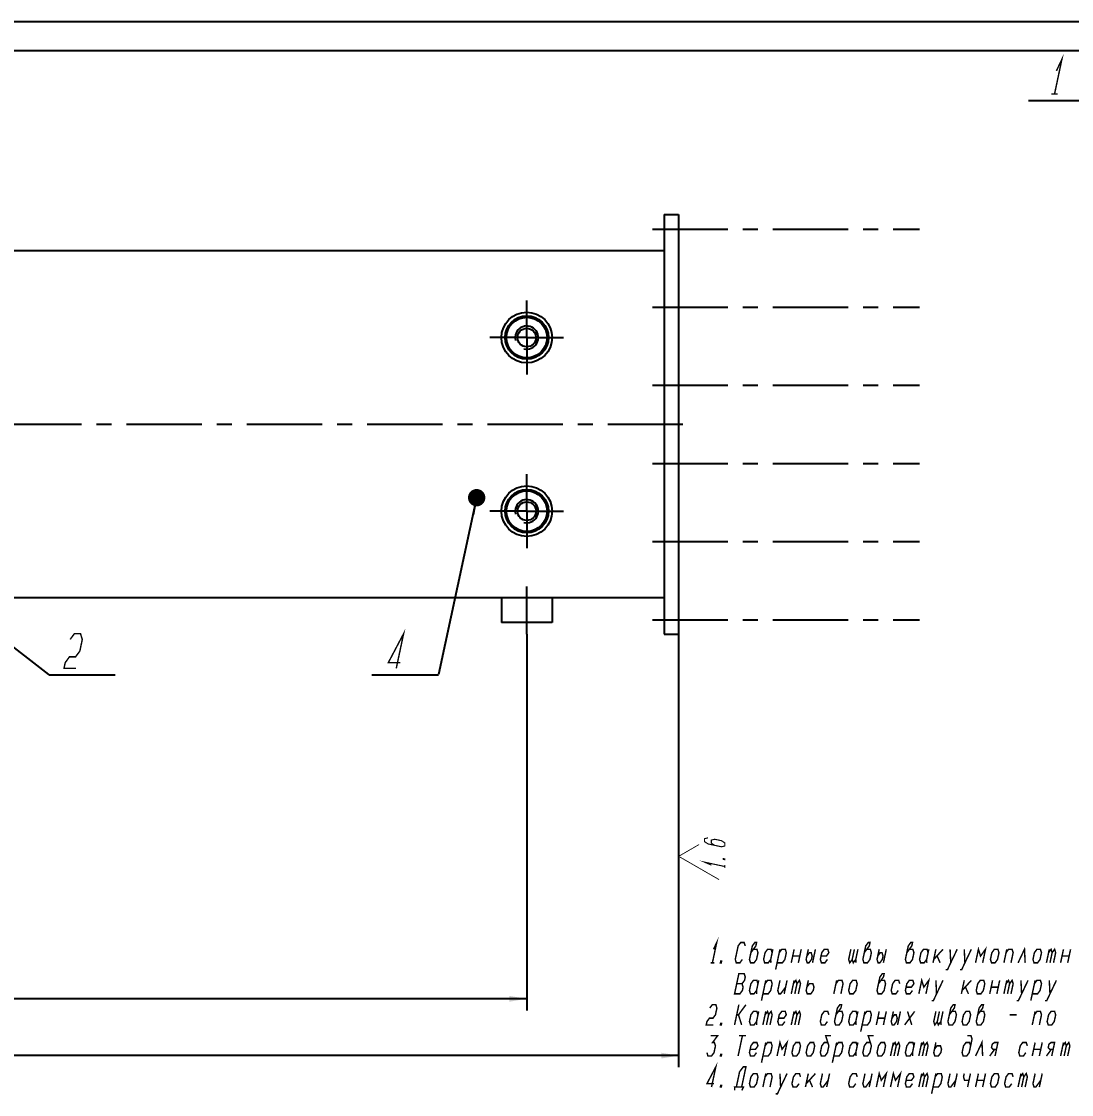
# Model space of a CAD drawing. Header units: millimetres. Extents: x 0 to 630, y 0 to 297.
# Drawn here: x 323.8 to 505.3, y 111.6 to 297 of the extents above; entities that cross this region are included whole.
import ezdxf

# ---------------------------------------------------------------- set-up
doc = ezdxf.new("R2010")
doc.units = ezdxf.units.MM
doc.header["$LTSCALE"] = 34.65
doc.linetypes.add('CENTER', pattern=[0.6, 0.375, -0.075, 0.075, -0.075])
doc.layers.get('0').update_dxf_attribs({"linetype": 'CONTINUOUS'})
for name, color, linetype in [('ALL_AXIS', 7, 'CONTINUOUS'), ('ALL_DIMENSIONS', 7, 'CONTINUOUS'), ('ALL_SURF_FIN', 7, 'CONTINUOUS')]:
    doc.layers.add(name, color=color, linetype=linetype)
doc.styles.get("Standard").update_dxf_attribs({"font": 'txt', "width": 0.7})
doc.dimstyles.new('DIMSTYLE_5', dxfattribs={"dimtxt": 3.5, "dimasz": 3, "dimexe": 0.18, "dimexo": 0.0625, "dimgap": 0.09, "dimtad": 1, "dimdec": 5, "dimlfac": 4, "dimdsep": 46, "dimtxsty": 'STANDARD', "dimblk": '_FILLED', "dimblk1": '_FILLED', "dimblk2": '_FILLED', "dimcen": 0.09, "dimadec": 0, "dimazin": 0, "dimtp": 1.2, "dimtm": 1.2, "dimtfac": 1, "dimtdec": 5, "dimtofl": 0, "dimtmove": 0, "dimatfit": 3, "dimldrblk": '_FILLED', "dimfxl": 1, "dimtolj": 1, "dimarcsym": 0})
doc.dimstyles.get("Standard").update_dxf_attribs({"dimtxt": 3.5, "dimasz": 3, "dimexe": 0.18, "dimexo": 0.0625, "dimgap": 0.09, "dimtad": 1, "dimdec": 5, "dimdsep": 46, "dimtxsty": 'STANDARD', "dimblk": '_FILLED', "dimblk1": '_FILLED', "dimblk2": '_FILLED', "dimcen": 0.09, "dimadec": 0, "dimazin": 0, "dimtol": 1, "dimtp": 1e-05, "dimtm": 1e-05, "dimtfac": 1, "dimtdec": 5, "dimtofl": 0, "dimtmove": 0, "dimatfit": 3, "dimldrblk": '_FILLED', "dimfxl": 1, "dimtolj": 1, "dimarcsym": 0})

# ---------------------------------------------------------------- blocks, each defined once
blk = doc.blocks.new('_FILLED')
at = {"color": 0, "linetype": 'BYBLOCK'}
blk.add_solid([(0, 0), (-1, 0.167), (-1, -0.167)], dxfattribs=at)
blk = doc.blocks.new('*D5')
at = {"layer": 'ALL_DIMENSIONS', "color": 2, "linetype": 'CONTINUOUS'}
for p, q in [((47.36, 191.13), (47.36, 116.31)), ((437.36, 191.13), (437.36, 116.31)), ((47.36, 118.31), (242.36, 118.31)), ((437.36, 118.31), (242.36, 118.31))]:
    blk.add_line(p, q, dxfattribs=at)
at = {"layer": 'ALL_DIMENSIONS', "color": 2, "linetype": 'CONTINUOUS', "xscale": 3, "yscale": 3, "zscale": 3, "rotation": 180}
blk.add_blockref('_FILLED', (47.36, 118.31), dxfattribs=at)
at = {"layer": 'ALL_DIMENSIONS', "color": 2, "linetype": 'CONTINUOUS', "xscale": 3, "yscale": 3, "zscale": 3}
blk.add_blockref('_FILLED', (437.36, 118.31), dxfattribs=at)
blk = doc.blocks.new('SF1_BL5', base_point=(441.35, 152.33))
at = {"layer": 'ALL_SURF_FIN', "color": 2, "linetype": 'CONTINUOUS'}
for points, const_width in [([(442.43, 155.94), (441.84, 155.8), (441.84, 155.28), (442.43, 154.89), (444.76, 154.4), (445.34, 154.54), (445.34, 155.06), (444.76, 155.45), (443.59, 155.7), (443.01, 155.56), (443.01, 155.03), (443.59, 154.65)], 0.194), ([(437.36, 152.75), (440.89, 154.79)], 0.146), ([(437.36, 152.75), (444.37, 148.71)], 0.146), ([(445.34, 152.3), (445.34, 152.17), (445.05, 152.24), (445.05, 152.37), (445.34, 152.3)], 0.194), ([(443.01, 151.23), (441.84, 151.74), (445.34, 150.99)], 0.194), ([(445.34, 150.73), (445.34, 151.25)], 0.194)]:
    blk.add_lwpolyline(points, dxfattribs=dict(at, const_width=const_width))
blk = doc.blocks.new('*D23')
at = {"layer": 'ALL_DIMENSIONS', "color": 2, "linetype": 'CONTINUOUS'}
for p, q in [((47.36, 191.13), (47.36, 126.13)), ((411.11, 191.13), (411.11, 126.13)), ((47.36, 128.13), (229.23, 128.13)), ((411.11, 128.13), (229.23, 128.13))]:
    blk.add_line(p, q, dxfattribs=at)
at = {"layer": 'ALL_DIMENSIONS', "color": 2, "linetype": 'CONTINUOUS', "xscale": 3, "yscale": 3, "zscale": 3, "rotation": 180}
blk.add_blockref('_FILLED', (47.36, 128.13), dxfattribs=at)
at = {"layer": 'ALL_DIMENSIONS', "color": 2, "linetype": 'CONTINUOUS', "xscale": 3, "yscale": 3, "zscale": 3}
blk.add_blockref('_FILLED', (411.11, 128.13), dxfattribs=at)
blk = doc.blocks.new('BALLOON2001_BL11', base_point=(334.24, 187.68))
at = {"color": 2, "linetype": 'CONTINUOUS'}
blk.add_line((328.48, 184.13), (340, 184.13), dxfattribs=at)
at = {"color": 2, "linetype": 'CONTINUOUS', "const_width": 0.25}
blk.add_lwpolyline([(332.19, 190.22), (332.93, 191.22), (333.98, 191.22), (334.29, 190.22), (333.87, 188.22), (333.13, 187.22), (332.08, 187.22), (331.34, 186.22), (331.13, 185.22), (333.23, 185.22)], dxfattribs=at)
blk = doc.blocks.new('BALLOON2001_BL13', base_point=(390.1, 187.68))
at = {"color": 2, "linetype": 'CONTINUOUS'}
blk.add_line((384.33, 184.13), (395.86, 184.13), dxfattribs=at)
at = {"color": 2, "linetype": 'CONTINUOUS', "const_width": 0.25}
blk.add_lwpolyline([(388.56, 185.22), (389.83, 191.22), (387.19, 186.22), (389.29, 186.22)], dxfattribs=at)
blk = doc.blocks.new('BALLOON2001_BL15', base_point=(503.59, 286.9))
at = {"color": 2, "linetype": 'CONTINUOUS'}
blk.add_line((497.83, 283.36), (509.35, 283.36), dxfattribs=at)
at = {"color": 2, "linetype": 'CONTINUOUS', "const_width": 0.25}
for points in [[(502.64, 288.45), (503.59, 290.45), (502.32, 284.45)], [(501.79, 284.45), (502.84, 284.45)]]:
    blk.add_lwpolyline(points, dxfattribs=at)

msp = doc.modelspace()

# ---------------------------------------------------------------- linework, layer by layer
at = {"color": 7, "linetype": 'CONTINUOUS'}
for p, q in [((0, 297), (630, 297)), ((20, 292), (625, 292)), ((434.8597159, 263.6345562), (437.3597159, 263.6345562)), ((434.8597159, 263.6345562), (434.8597159, 191.1345562)), ((437.3597159, 263.6345562), (437.3597159, 191.1345562)), ((434.8597159, 257.3845562), (49.8597159, 257.3845562)), ((434.8597159, 197.3845562), (49.8597159, 197.3845562)), ((434.8597159, 191.1345562), (437.3597159, 191.1345562))]:
    msp.add_line(p, q, dxfattribs=at)
at = {"color": 2, "linetype": 'CONTINUOUS', "const_width": 0.25}
for points in [[(443.3826874, 136.6787906), (443.9369366, 137.8454672), (443.1929645, 134.3454565)], [(448.8660406, 137.2621289), (448.6838159, 137.8454672), (448.0713116, 137.8454672), (447.6410706, 137.2621289), (447.1450763, 134.9287949), (447.3273395, 134.3454565), (447.9398438, 134.3454565), (448.3700848, 134.9287949)], [(449.8430713, 136.0954523), (450.7035535, 137.2621289), (450.8275616, 137.8454672), (450.5212903, 137.8454672), (450.0910492, 137.2621289), (449.5950934, 134.9287949), (449.7773566, 134.3454565), (450.3898608, 134.3454565), (450.8201019, 134.9287949), (451.0680798, 136.0954523), (450.8858167, 136.6787906), (450.2733124, 136.6787906)], [(469.4430927, 136.0954523), (470.3035748, 137.2621289), (470.4275446, 137.8454672), (470.1213116, 137.8454672), (469.6910706, 137.2621289), (469.1950763, 134.9287949), (469.3773395, 134.3454565), (469.9898437, 134.3454565), (470.4200848, 134.9287949), (470.6680627, 136.0954523), (470.4857996, 136.6787906), (469.8733337, 136.6787906)], [(476.793067, 136.0954523), (477.6535492, 137.2621289), (477.7775574, 137.8454672), (477.471286, 137.8454672), (477.0410449, 137.2621289), (476.5450891, 134.9287949), (476.7273523, 134.3454565), (477.3398566, 134.3454565), (477.7700977, 134.9287949), (478.0180756, 136.0954523), (477.8358124, 136.6787906), (477.2233081, 136.6787906)], [(488.6710895, 134.3454565), (489.1670837, 136.6787906), (489.5315717, 135.5121332), (490.3920538, 136.6787906), (489.896098, 134.3454565)], [(453.5180585, 136.0954523), (453.3358337, 136.6787906), (452.7233295, 136.6787906), (452.2930884, 136.0954523), (452.0451105, 134.9287949), (452.2273352, 134.3454565), (452.8398395, 134.3454565), (453.2700806, 134.9287949)], [(453.6420667, 136.6787906), (453.2700806, 134.9287949), (453.2992273, 134.3454565)], [(454.123103, 133.1787991), (454.8670752, 136.6787906)], [(454.3711194, 134.3454565), (455.2898566, 134.3454565), (455.7200977, 134.9287949), (455.9680756, 136.0954523), (455.7858124, 136.6787906), (455.1733081, 136.6787906), (454.743067, 136.0954523)], [(456.821098, 134.3454565), (457.3170538, 136.6787906)], [(457.0690759, 135.5121332), (458.2940845, 135.5121332)], [(458.5420624, 136.6787906), (458.0461066, 134.3454565)], [(459.7670709, 136.6787906), (459.3950848, 134.9287949), (459.577348, 134.3454565), (459.8836194, 134.3454565), (460.3138605, 134.9287949), (460.4378302, 135.5121332), (460.255567, 136.0954523), (459.9493341, 136.0954523), (459.519093, 135.5121332)], [(460.9920795, 136.6787906), (460.4960852, 134.3454565)], [(461.9690717, 135.5121332), (462.8878473, 135.5121332), (463.3180884, 136.0954523), (463.1358252, 136.6787906), (462.5233209, 136.6787906), (462.0930798, 136.0954523), (461.8451019, 134.9287949), (462.0273651, 134.3454565), (462.6398694, 134.3454565), (463.0701105, 134.9287949)], [(467.1170837, 136.6787906), (466.7450977, 134.9287949), (466.9273608, 134.3454565), (467.3576019, 134.9287949), (467.5398651, 134.3454565), (467.9701062, 134.9287949), (468.3420538, 136.6787906)], [(467.7295496, 136.6787906), (467.3576019, 134.9287949)], [(472.0170795, 136.6787906), (471.6450934, 134.9287949), (471.8273566, 134.3454565), (472.1335895, 134.3454565), (472.5638306, 134.9287949), (472.6878387, 135.5121332), (472.5055756, 136.0954523), (472.1993427, 136.0954523), (471.7691016, 135.5121332)], [(473.2420496, 136.6787906), (472.7460938, 134.3454565)], [(480.4680927, 136.0954523), (480.2858295, 136.6787906), (479.6733252, 136.6787906), (479.2430841, 136.0954523), (478.9951062, 134.9287949), (479.1773694, 134.3454565), (479.7898352, 134.3454565), (480.2200763, 134.9287949)], [(480.5920624, 136.6787906), (480.2200763, 134.9287949), (480.249223, 134.3454565)], [(481.8170709, 136.6787906), (481.3211151, 134.3454565)], [(481.4450848, 134.9287949), (483.0420795, 136.6787906)], [(482.0284424, 135.5121332), (482.5460852, 134.3454565)], [(483.5231158, 133.1787991), (483.8293872, 133.1787991), (485.4920581, 136.6787906)], [(484.2670496, 136.6787906), (484.383598, 134.3454565)], [(485.9731329, 133.1787991), (486.2793658, 133.1787991), (487.9420752, 136.6787906)], [(486.7170667, 136.6787906), (486.8336151, 134.3454565)], [(491.2450763, 134.9287949), (491.4273395, 134.3454565), (492.0398437, 134.3454565), (492.4700848, 134.9287949), (492.7180627, 136.0954523), (492.5357996, 136.6787906), (491.9233337, 136.6787906), (491.4930927, 136.0954523), (491.2450763, 134.9287949)], [(493.5710852, 134.3454565), (494.0670795, 136.6787906)], [(493.9430713, 136.0954523), (494.3733124, 136.6787906), (494.9858167, 136.6787906), (495.1680798, 136.0954523), (494.7960938, 134.3454565)], [(496.0211023, 134.3454565), (497.1295624, 136.6787906), (497.2461108, 134.3454565)], [(498.5950891, 134.9287949), (498.7773523, 134.3454565), (499.3898566, 134.3454565), (499.8200977, 134.9287949), (500.0680756, 136.0954523), (499.8858124, 136.6787906), (499.2733081, 136.6787906), (498.843067, 136.0954523), (498.5950891, 134.9287949)], [(500.921098, 134.3454565), (501.4170538, 136.6787906)], [(501.2930841, 136.0954523), (501.7233252, 136.6787906), (501.9055884, 136.0954523), (501.5336023, 134.3454565)], [(501.9055884, 136.0954523), (502.3358295, 136.6787906), (502.5180927, 136.0954523), (502.1461066, 134.3454565)], [(503.3711151, 134.3454565), (503.8670709, 136.6787906)], [(503.619093, 135.5121332), (504.8441016, 135.5121332)], [(505.0920795, 136.6787906), (504.5960852, 134.3454565)], [(442.8867316, 134.3454565), (443.4992358, 134.3454565)], [(444.7242444, 134.3454565), (444.5710895, 134.3454565), (444.6331128, 134.6371353), (444.7862292, 134.6371353), (444.7242444, 134.3454565)], [(467.9701062, 134.9287949), (467.9992145, 134.3454565)], [(447.0211066, 128.9781711), (447.9398438, 128.9781711), (448.3700848, 129.5615094), (448.494093, 130.1448477), (448.3118298, 130.7281668), (448.7420709, 131.3115051), (448.8660406, 131.8948434), (448.6838159, 132.4781625), (447.7650403, 132.4781625), (447.0211066, 128.9781711)], [(471.8930713, 130.7281668), (472.7535535, 131.8948434), (472.8775616, 132.4781625), (472.5712903, 132.4781625), (472.1410492, 131.8948434), (471.6450934, 129.5615094), (471.8273566, 128.9781711), (472.4398608, 128.9781711), (472.8701019, 129.5615094), (473.1180798, 130.7281668), (472.9358167, 131.3115051), (472.3233124, 131.3115051)], [(478.871098, 128.9781711), (479.3670538, 131.3115051), (479.7315802, 130.1448477), (480.5920624, 131.3115051), (480.0961066, 128.9781711)], [(447.3930927, 130.7281668), (448.3118298, 130.7281668)], [(451.0680798, 130.7281668), (450.8858167, 131.3115051), (450.2733124, 131.3115051), (449.8430713, 130.7281668), (449.5950934, 129.5615094), (449.7773566, 128.9781711), (450.3898608, 128.9781711), (450.8201019, 129.5615094)], [(451.1920496, 131.3115051), (450.8201019, 129.5615094), (450.8492102, 128.9781711)], [(451.6731244, 127.8115137), (452.4170581, 131.3115051)], [(451.9211023, 128.9781711), (452.8398395, 128.9781711), (453.2700806, 129.5615094), (453.5180585, 130.7281668), (453.3358337, 131.3115051), (452.7233295, 131.3115051), (452.2930884, 130.7281668)], [(454.8670752, 131.3115051), (454.4950891, 129.5615094), (454.6773523, 128.9781711), (454.9835852, 128.9781711), (455.8440674, 130.1448477)], [(456.0920837, 131.3115051), (455.5960895, 128.9781711)], [(456.821098, 128.9781711), (457.3170538, 131.3115051)], [(457.1930841, 130.7281668), (457.6233252, 131.3115051), (457.8055884, 130.7281668), (457.4336023, 128.9781711)], [(457.8055884, 130.7281668), (458.2358295, 131.3115051), (458.4180927, 130.7281668), (458.0461066, 128.9781711)], [(459.7670709, 131.3115051), (459.3950848, 129.5615094), (459.577348, 128.9781711), (460.1898523, 128.9781711), (460.6200934, 129.5615094), (460.7441016, 130.1448477), (460.5618384, 130.7281668), (459.9493341, 130.7281668), (459.519093, 130.1448477)], [(464.1711108, 128.9781711), (464.6670667, 131.3115051)], [(464.5430585, 130.7281668), (464.9732996, 131.3115051), (465.5858038, 131.3115051), (465.768067, 130.7281668), (465.3961194, 128.9781711)], [(466.7450977, 129.5615094), (466.9273608, 128.9781711), (467.5398651, 128.9781711), (467.9701062, 129.5615094), (468.2180841, 130.7281668), (468.0358209, 131.3115051), (467.4233167, 131.3115051), (466.9930756, 130.7281668), (466.7450977, 129.5615094)], [(475.5680585, 130.7281668), (475.3858337, 131.3115051), (474.7733295, 131.3115051), (474.3430884, 130.7281668), (474.0951105, 129.5615094), (474.2773352, 128.9781711), (474.8898395, 128.9781711), (475.3200806, 129.5615094)], [(476.6690973, 130.1448477), (477.5878345, 130.1448477), (478.0180756, 130.7281668), (477.8358124, 131.3115051), (477.2233081, 131.3115051), (476.793067, 130.7281668), (476.5450891, 129.5615094), (476.7273523, 128.9781711), (477.3398566, 128.9781711), (477.7700977, 129.5615094)], [(481.0731372, 127.8115137), (481.3793701, 127.8115137), (483.0420795, 131.3115051)], [(481.8170709, 131.3115051), (481.9336194, 128.9781711)], [(486.7170667, 131.3115051), (486.2211108, 128.9781711)], [(486.3450806, 129.5615094), (487.9420752, 131.3115051)], [(486.9284766, 130.1448477), (487.4461194, 128.9781711)], [(488.7950977, 129.5615094), (488.9773608, 128.9781711), (489.5898651, 128.9781711), (490.0201062, 129.5615094), (490.2680841, 130.7281668), (490.0858209, 131.3115051), (489.4733167, 131.3115051), (489.0430756, 130.7281668), (488.7950977, 129.5615094)], [(491.1211066, 128.9781711), (491.6170624, 131.3115051)], [(491.3690845, 130.1448477), (492.594093, 130.1448477)], [(492.8420709, 131.3115051), (492.3461151, 128.9781711)], [(493.5710852, 128.9781711), (494.0670795, 131.3115051)], [(493.9430713, 130.7281668), (494.3733124, 131.3115051), (494.5555756, 130.7281668), (494.1835895, 128.9781711)], [(494.5555756, 130.7281668), (494.9858167, 131.3115051), (495.1680798, 130.7281668), (494.7960938, 128.9781711)], [(495.7731244, 127.8115137), (496.0793573, 127.8115137), (497.7420667, 131.3115051)], [(496.5170581, 131.3115051), (496.6336066, 128.9781711)], [(498.223103, 127.8115137), (498.9670752, 131.3115051)], [(498.4711194, 128.9781711), (499.3898566, 128.9781711), (499.8200977, 129.5615094), (500.0680756, 130.7281668), (499.8858124, 131.3115051), (499.2733081, 131.3115051), (498.843067, 130.7281668)], [(500.6731201, 127.8115137), (500.979353, 127.8115137), (502.6420624, 131.3115051)], [(501.4170538, 131.3115051), (501.5336023, 128.9781711)], [(442.7410748, 126.527558), (443.1713159, 127.1108771), (443.7837817, 127.1108771), (443.9660449, 126.527558), (443.718067, 125.3608813), (443.2878259, 124.777543), (442.6753217, 124.777543), (442.2450806, 124.1942239), (442.1211108, 123.6108856), (443.3461194, 123.6108856)], [(447.0211066, 123.6108856), (447.7650403, 127.1108771)], [(447.3930927, 125.3608813), (447.6993256, 125.3608813), (448.9900488, 127.1108771)], [(452.2930884, 125.3608813), (452.7233295, 125.9442197), (452.9055927, 125.3608813), (452.5336066, 123.6108856)], [(452.9055927, 125.3608813), (453.3358337, 125.9442197), (453.5180585, 125.3608813), (453.1461108, 123.6108856)], [(457.1930841, 125.3608813), (457.6233252, 125.9442197), (457.8055884, 125.3608813), (457.4336023, 123.6108856)], [(457.8055884, 125.3608813), (458.2358295, 125.9442197), (458.4180927, 125.3608813), (458.0461066, 123.6108856)], [(464.5430585, 125.3608813), (465.4035406, 126.527558), (465.5275488, 127.1108771), (465.2213159, 127.1108771), (464.7910748, 126.527558), (464.2950806, 124.1942239), (464.4773437, 123.6108856), (465.089848, 123.6108856), (465.5200891, 124.1942239), (465.768067, 125.3608813), (465.5858038, 125.9442197), (464.9732996, 125.9442197)], [(484.1430798, 125.3608813), (485.003562, 126.527558), (485.1275317, 127.1108771), (484.8212988, 127.1108771), (484.3910577, 126.527558), (483.8951019, 124.1942239), (484.0773651, 123.6108856), (484.6898694, 123.6108856), (485.1201105, 124.1942239), (485.3680884, 125.3608813), (485.1858252, 125.9442197), (484.5733209, 125.9442197)], [(489.0430756, 125.3608813), (489.9035577, 126.527558), (490.0275659, 127.1108771), (489.7212946, 127.1108771), (489.2910535, 126.527558), (488.7950977, 124.1942239), (488.9773608, 123.6108856), (489.5898651, 123.6108856), (490.0201062, 124.1942239), (490.2680841, 125.3608813), (490.0858209, 125.9442197), (489.4733167, 125.9442197)], [(448.2461151, 123.6108856), (447.6993256, 125.3608813)], [(451.0680798, 125.3608813), (450.8858167, 125.9442197), (450.2733124, 125.9442197), (449.8430713, 125.3608813), (449.5950934, 124.1942239), (449.7773566, 123.6108856), (450.3898608, 123.6108856), (450.8201019, 124.1942239)], [(451.1920496, 125.9442197), (450.8201019, 124.1942239), (450.8492102, 123.6108856)], [(451.9211023, 123.6108856), (452.4170581, 125.9442197)], [(454.6190973, 124.777543), (455.5378345, 124.777543), (455.9680756, 125.3608813), (455.7858124, 125.9442197), (455.1733081, 125.9442197), (454.743067, 125.3608813), (454.4950891, 124.1942239), (454.6773523, 123.6108856), (455.2898566, 123.6108856), (455.7200977, 124.1942239)], [(456.821098, 123.6108856), (457.3170538, 125.9442197)], [(463.3180884, 125.3608813), (463.1358252, 125.9442197), (462.5233209, 125.9442197), (462.0930798, 125.3608813), (461.8451019, 124.1942239), (462.0273651, 123.6108856), (462.6398694, 123.6108856), (463.0701105, 124.1942239)], [(468.2180841, 125.3608813), (468.0358209, 125.9442197), (467.4233167, 125.9442197), (466.9930756, 125.3608813), (466.7450977, 124.1942239), (466.9273608, 123.6108856), (467.5398651, 123.6108856), (467.9701062, 124.1942239)], [(468.3420538, 125.9442197), (467.9701062, 124.1942239), (467.9992145, 123.6108856)], [(468.8231287, 122.444209), (469.5670624, 125.9442197)], [(469.0711066, 123.6108856), (469.9898437, 123.6108856), (470.4200848, 124.1942239), (470.6680627, 125.3608813), (470.4857996, 125.9442197), (469.8733337, 125.9442197), (469.4430927, 125.3608813)], [(471.5210852, 123.6108856), (472.0170795, 125.9442197)], [(471.7691016, 124.777543), (472.9940717, 124.777543)], [(473.2420496, 125.9442197), (472.7460938, 123.6108856)], [(474.4670581, 125.9442197), (474.0951105, 124.1942239), (474.2773352, 123.6108856), (474.5836066, 123.6108856), (475.0138477, 124.1942239), (475.1378174, 124.777543), (474.9555927, 125.3608813), (474.6493213, 125.3608813), (474.2190802, 124.777543)], [(475.6920667, 125.9442197), (475.1961108, 123.6108856)], [(476.4211194, 123.6108856), (478.1420837, 125.9442197)], [(476.9170752, 125.9442197), (477.6460895, 123.6108856)], [(481.8170709, 125.9442197), (481.4450848, 124.1942239), (481.627348, 123.6108856), (482.0575891, 124.1942239), (482.2398523, 123.6108856), (482.6700934, 124.1942239), (483.0420795, 125.9442197)], [(482.4295752, 125.9442197), (482.0575891, 124.1942239)], [(482.6700934, 124.1942239), (482.6992401, 123.6108856)], [(486.3450806, 124.1942239), (486.5273438, 123.6108856), (487.139848, 123.6108856), (487.5700891, 124.1942239), (487.818067, 125.3608813), (487.6358038, 125.9442197), (487.0232996, 125.9442197), (486.5930585, 125.3608813), (486.3450806, 124.1942239)], [(494.5555756, 125.3608813), (495.7805841, 125.3608813)], [(498.4711194, 123.6108856), (498.9670752, 125.9442197)], [(498.843067, 125.3608813), (499.2733081, 125.9442197), (499.8858124, 125.9442197), (500.0680756, 125.3608813), (499.6960895, 123.6108856)], [(501.0451062, 124.1942239), (501.2273694, 123.6108856), (501.8398352, 123.6108856), (502.2700763, 124.1942239), (502.5180927, 125.3608813), (502.3358295, 125.9442197), (501.7233252, 125.9442197), (501.2930841, 125.3608813), (501.0451062, 124.1942239)], [(444.7242444, 123.6108856), (444.5710895, 123.6108856), (444.6331128, 123.9025452), (444.7862292, 123.9025452), (444.7242444, 123.6108856)], [(442.8650446, 121.7435916), (444.0900531, 121.7435916), (443.2295709, 120.5769342), (443.5358038, 120.5769342), (443.718067, 119.9935959), (443.4700891, 118.8269385), (443.039848, 118.2436002), (442.4273437, 118.2436002), (442.2450806, 118.8269385)], [(448.3775446, 121.7435916), (447.6336108, 118.2436002)], [(447.7650403, 121.7435916), (448.9900488, 121.7435916)], [(449.7191016, 119.4102576), (450.6378387, 119.4102576), (451.0680798, 119.9935959), (450.8858167, 120.5769342), (450.2733124, 120.5769342), (449.8430713, 119.9935959), (449.5950934, 118.8269385), (449.7773566, 118.2436002), (450.3898608, 118.2436002), (450.8201019, 118.8269385)], [(451.6731244, 117.0769235), (452.4170581, 120.5769342)], [(451.9211023, 118.2436002), (452.8398395, 118.2436002), (453.2700806, 118.8269385), (453.5180585, 119.9935959), (453.3358337, 120.5769342), (452.7233295, 120.5769342), (452.2930884, 119.9935959)], [(454.3711194, 118.2436002), (454.8670752, 120.5769342), (455.2316016, 119.4102576), (456.0920837, 120.5769342), (455.5960895, 118.2436002)], [(456.9451062, 118.8269385), (457.1273694, 118.2436002), (457.7398352, 118.2436002), (458.1700763, 118.8269385), (458.4180927, 119.9935959), (458.2358295, 120.5769342), (457.6233252, 120.5769342), (457.1930841, 119.9935959), (456.9451062, 118.8269385)], [(459.3950848, 118.8269385), (459.577348, 118.2436002), (460.1898523, 118.2436002), (460.6200934, 118.8269385), (460.8680713, 119.9935959), (460.6858081, 120.5769342), (460.0733038, 120.5769342), (459.6430627, 119.9935959), (459.3950848, 118.8269385)], [(463.1358252, 120.5769342), (462.5233209, 120.5769342), (462.0930798, 119.9935959), (461.8451019, 118.8269385), (462.0273651, 118.2436002), (462.6398694, 118.2436002), (463.0701105, 118.8269385), (463.3180884, 119.9935959), (462.7712988, 121.7435916), (463.690036, 121.7435916)], [(463.9231329, 117.0769235), (464.6670667, 120.5769342)], [(464.1711108, 118.2436002), (465.089848, 118.2436002), (465.5200891, 118.8269385), (465.768067, 119.9935959), (465.5858038, 120.5769342), (464.9732996, 120.5769342), (464.5430585, 119.9935959)], [(468.2180841, 119.9935959), (468.0358209, 120.5769342), (467.4233167, 120.5769342), (466.9930756, 119.9935959), (466.7450977, 118.8269385), (466.9273608, 118.2436002), (467.5398651, 118.2436002), (467.9701062, 118.8269385)], [(468.3420538, 120.5769342), (467.9701062, 118.8269385), (467.9992145, 118.2436002)], [(470.4857996, 120.5769342), (469.8733337, 120.5769342), (469.4430927, 119.9935959), (469.1950763, 118.8269385), (469.3773395, 118.2436002), (469.9898437, 118.2436002), (470.4200848, 118.8269385), (470.6680627, 119.9935959), (470.1213116, 121.7435916), (471.0400488, 121.7435916)], [(471.6450934, 118.8269385), (471.8273566, 118.2436002), (472.4398608, 118.2436002), (472.8701019, 118.8269385), (473.1180798, 119.9935959), (472.9358167, 120.5769342), (472.3233124, 120.5769342), (471.8930713, 119.9935959), (471.6450934, 118.8269385)], [(473.9711023, 118.2436002), (474.4670581, 120.5769342)], [(474.3430884, 119.9935959), (474.7733295, 120.5769342), (474.9555927, 119.9935959), (474.5836066, 118.2436002)], [(474.9555927, 119.9935959), (475.3858337, 120.5769342), (475.5680585, 119.9935959), (475.1961108, 118.2436002)], [(478.0180756, 119.9935959), (477.8358124, 120.5769342), (477.2233081, 120.5769342), (476.793067, 119.9935959), (476.5450891, 118.8269385), (476.7273523, 118.2436002), (477.3398566, 118.2436002), (477.7700977, 118.8269385)], [(478.1420837, 120.5769342), (477.7700977, 118.8269385), (477.7992444, 118.2436002)], [(478.871098, 118.2436002), (479.3670538, 120.5769342)], [(479.2430841, 119.9935959), (479.6733252, 120.5769342), (479.8555884, 119.9935959), (479.4836023, 118.2436002)], [(479.8555884, 119.9935959), (480.2858295, 120.5769342), (480.4680927, 119.9935959), (480.0961066, 118.2436002)], [(481.8170709, 120.5769342), (481.4450848, 118.8269385), (481.627348, 118.2436002), (482.2398523, 118.2436002), (482.6700934, 118.8269385), (482.7941016, 119.4102576), (482.6118384, 119.9935959), (481.9993341, 119.9935959), (481.569093, 119.4102576)], [(487.818067, 119.9935959), (487.6358038, 120.5769342), (487.0232996, 120.5769342), (486.5930585, 119.9935959), (486.3450806, 118.8269385), (486.5273438, 118.2436002), (487.139848, 118.2436002), (487.5700891, 118.8269385), (488.0660449, 121.1602533), (487.8837817, 121.7435916), (487.2713159, 121.7435916)], [(488.6710895, 118.2436002), (489.7795496, 120.5769342), (489.896098, 118.2436002)], [(492.0398437, 118.2436002), (492.5357996, 120.5769342), (491.9233337, 120.5769342), (491.5550775, 120.2852554), (491.4310693, 119.7019363), (491.6753174, 119.4102576), (492.2878217, 119.4102576)], [(497.6180585, 119.9935959), (497.4358337, 120.5769342), (496.8233295, 120.5769342), (496.3930884, 119.9935959), (496.1451105, 118.8269385), (496.3273352, 118.2436002), (496.9398395, 118.2436002), (497.3700806, 118.8269385)], [(498.4711194, 118.2436002), (498.9670752, 120.5769342)], [(500.1920837, 120.5769342), (499.6960895, 118.2436002)], [(501.8398352, 118.2436002), (502.3358295, 120.5769342), (501.7233252, 120.5769342), (501.355069, 120.2852554), (501.2310608, 119.7019363), (501.4753473, 119.4102576), (502.0878516, 119.4102576)], [(503.3711151, 118.2436002), (503.8670709, 120.5769342)], [(503.7430627, 119.9935959), (504.1733038, 120.5769342), (504.355567, 119.9935959), (503.9836194, 118.2436002)], [(504.355567, 119.9935959), (504.7858081, 120.5769342), (504.9680713, 119.9935959), (504.5960852, 118.2436002)], [(491.1211066, 118.2436002), (491.9815887, 119.4102576)], [(498.7190973, 119.4102576), (499.9440674, 119.4102576)], [(500.921098, 118.2436002), (501.7815802, 119.4102576)], [(443.039848, 112.8763147), (443.7837817, 116.3763062), (442.2450806, 113.4596338), (443.4700891, 113.4596338)], [(444.7242444, 118.2436002), (444.5710895, 118.2436002), (444.6331128, 118.5352597), (444.7862292, 118.5352597), (444.7242444, 118.2436002)], [(447.3273395, 112.8763147), (447.8853186, 115.5013083), (448.530661, 116.3763062), (448.9900488, 116.3763062), (448.2461151, 112.8763147)], [(449.5950934, 113.4596338), (449.7773566, 112.8763147), (450.3898608, 112.8763147), (450.8201019, 113.4596338), (451.0680798, 114.6263104), (450.8858167, 115.2096487), (450.2733124, 115.2096487), (449.8430713, 114.6263104), (449.5950934, 113.4596338)], [(451.9211023, 112.8763147), (452.4170581, 115.2096487)], [(452.2930884, 114.6263104), (452.7233295, 115.2096487), (453.3358337, 115.2096487), (453.5180585, 114.6263104), (453.1461108, 112.8763147)], [(454.123103, 111.7096381), (454.4293744, 111.7096381), (456.0920837, 115.2096487)], [(454.8670752, 115.2096487), (454.9835852, 112.8763147)], [(458.4180927, 114.6263104), (458.2358295, 115.2096487), (457.6233252, 115.2096487), (457.1930841, 114.6263104), (456.9451062, 113.4596338), (457.1273694, 112.8763147), (457.7398352, 112.8763147), (458.1700763, 113.4596338)], [(459.7670709, 115.2096487), (459.2711151, 112.8763147)], [(459.3950848, 113.4596338), (460.9920795, 115.2096487)], [(462.2170496, 115.2096487), (461.8451019, 113.4596338), (462.0273651, 112.8763147), (462.333598, 112.8763147), (463.1940802, 114.0429721)], [(463.4420581, 115.2096487), (462.9461023, 112.8763147)], [(468.2180841, 114.6263104), (468.0358209, 115.2096487), (467.4233167, 115.2096487), (466.9930756, 114.6263104), (466.7450977, 113.4596338), (466.9273608, 112.8763147), (467.5398651, 112.8763147), (467.9701062, 113.4596338)], [(469.5670624, 115.2096487), (469.1950763, 113.4596338), (469.3773395, 112.8763147), (469.6836108, 112.8763147), (470.544093, 114.0429721)], [(470.7920709, 115.2096487), (470.2961151, 112.8763147)], [(471.5210852, 112.8763147), (472.0170795, 115.2096487), (472.3815674, 114.0429721), (473.2420496, 115.2096487), (472.7460938, 112.8763147)], [(473.9711023, 112.8763147), (474.4670581, 115.2096487), (474.8315845, 114.0429721), (475.6920667, 115.2096487), (475.1961108, 112.8763147)], [(476.6690973, 114.0429721), (477.5878345, 114.0429721), (478.0180756, 114.6263104), (477.8358124, 115.2096487), (477.2233081, 115.2096487), (476.793067, 114.6263104), (476.5450891, 113.4596338), (476.7273523, 112.8763147), (477.3398566, 112.8763147), (477.7700977, 113.4596338)], [(478.871098, 112.8763147), (479.3670538, 115.2096487)], [(479.2430841, 114.6263104), (479.6733252, 115.2096487), (479.8555884, 114.6263104), (479.4836023, 112.8763147)], [(479.8555884, 114.6263104), (480.2858295, 115.2096487), (480.4680927, 114.6263104), (480.0961066, 112.8763147)], [(481.0731372, 111.7096381), (481.8170709, 115.2096487)], [(481.3211151, 112.8763147), (482.2398523, 112.8763147), (482.6700934, 113.4596338), (482.9180713, 114.6263104), (482.7358081, 115.2096487), (482.1233038, 115.2096487), (481.6930627, 114.6263104)], [(484.2670496, 115.2096487), (483.8951019, 113.4596338), (484.0773651, 112.8763147), (484.383598, 112.8763147), (485.2440802, 114.0429721)], [(485.4920581, 115.2096487), (484.9961023, 112.8763147)], [(486.7170667, 115.2096487), (486.5930585, 114.6263104), (486.7753217, 114.0429721), (487.5409424, 114.0429721)], [(487.7889587, 115.2096487), (487.2929645, 112.8763147)], [(488.6710895, 112.8763147), (489.1670837, 115.2096487)], [(490.3920538, 115.2096487), (489.896098, 112.8763147)], [(491.2450763, 113.4596338), (491.4273395, 112.8763147), (492.0398437, 112.8763147), (492.4700848, 113.4596338), (492.7180627, 114.6263104), (492.5357996, 115.2096487), (491.9233337, 115.2096487), (491.4930927, 114.6263104), (491.2450763, 113.4596338)], [(495.1680798, 114.6263104), (494.9858167, 115.2096487), (494.3733124, 115.2096487), (493.9430713, 114.6263104), (493.6950934, 113.4596338), (493.8773566, 112.8763147), (494.4898608, 112.8763147), (494.9201019, 113.4596338)], [(496.0211023, 112.8763147), (496.5170581, 115.2096487)], [(496.3930884, 114.6263104), (496.8233295, 115.2096487), (497.0055927, 114.6263104), (496.6336066, 112.8763147)], [(497.0055927, 114.6263104), (497.4358337, 115.2096487), (497.6180585, 114.6263104), (497.2461108, 112.8763147)], [(498.9670752, 115.2096487), (498.5950891, 113.4596338), (498.7773523, 112.8763147), (499.0835852, 112.8763147), (499.9440674, 114.0429721)], [(500.1920837, 115.2096487), (499.6960895, 112.8763147)], [(444.7242444, 112.8763147), (444.5710895, 112.8763147), (444.6331128, 113.1679742), (444.7862292, 113.1679742), (444.7242444, 112.8763147)], [(459.9784424, 114.0429721), (460.4960852, 112.8763147)], [(488.9190674, 114.0429721), (490.1440759, 114.0429721)], [(447.0502533, 112.2929764), (447.0211066, 112.8763147), (448.552348, 112.8763147), (448.2752234, 112.2929764)]]:
    msp.add_lwpolyline(points, dxfattribs=at)
at = {"color": 7, "linetype": 'CONTINUOUS'}
for centre, radius in [((411.1097159, 242.3845562), 3.75), ((411.1097159, 242.3845562), 3.5), ((411.1097159, 242.3845562), 1.6), ((411.1097159, 212.3845562), 3.75), ((411.1097159, 212.3845562), 3.5), ((411.1097159, 212.3845562), 1.6)]:
    msp.add_circle(centre, radius, dxfattribs=at)
at = {"color": 2, "linetype": 'CONTINUOUS'}
for centre in [(411.1097159, 242.3845562), (411.1097159, 212.3845562)]:
    msp.add_arc(centre, 2, 255, 195, dxfattribs=at)
at = {"layer": 'ALL_AXIS', "color": 7, "linetype": 'CENTER'}
for p, q in [((432.8597159, 261.1345562), (478.9597159, 261.1345562)), ((411.1097159, 242.3845562), (411.1097159, 248.7595562)), ((432.8597159, 247.6345562), (478.9597159, 247.6345562)), ((411.1097159, 242.3845562), (404.7347159, 242.3845562)), ((411.1097159, 242.3845562), (417.4847159, 242.3845562)), ((411.1097159, 242.3845562), (411.1097159, 236.0095562)), ((432.8597159, 234.1345562), (478.9597159, 234.1345562)), ((438.1097159, 227.3845562), (46.6097159, 227.3845562)), ((432.8597159, 220.6345562), (478.9597159, 220.6345562)), ((411.1097159, 212.3845562), (411.1097159, 218.7595562)), ((411.1097159, 212.3845562), (404.7347159, 212.3845562)), ((411.1097159, 212.3845562), (417.4847159, 212.3845562)), ((411.1097159, 212.3845562), (411.1097159, 206.0095562)), ((432.8597159, 207.1345562), (478.9597159, 207.1345562)), ((411.1097159, 191.1345562), (411.1097159, 199.3845562)), ((432.8597159, 193.6345562), (478.9597159, 193.6345562))]:
    msp.add_line(p, q, dxfattribs=at)
at = {"layer": 'ALL_AXIS', "color": 7, "linetype": 'CONTINUOUS'}
for p, q in [((406.7347159, 197.3845562), (406.7347159, 193.1345562)), ((415.4847159, 197.3845562), (415.4847159, 193.1345562)), ((415.4847159, 193.1345562), (406.7347159, 193.1345562))]:
    msp.add_line(p, q, dxfattribs=at)
for centre in [(411.1097159, 242.3845562), (411.1097159, 212.3845562)]:
    msp.add_circle(centre, 4.375, dxfattribs=at)

# ---------------------------------------------------------------- block references
at = {"color": 2, "linetype": 'CONTINUOUS'}
for name, p in [('BALLOON2001_BL15', (503.5911673, 286.903461)), ('BALLOON2001_BL11', (334.242514, 187.6793884)), ('BALLOON2001_BL13', (390.0952868, 187.6793884))]:
    msp.add_blockref(name, p, dxfattribs=at)
at = {"layer": 'ALL_SURF_FIN', "color": 2, "linetype": 'CONTINUOUS'}
msp.add_blockref('SF1_BL5', (441.3521352, 152.326183), dxfattribs=at)

# ---------------------------------------------------------------- dimensions: what is measured, and where the dimension line sits
at = {"layer": 'ALL_DIMENSIONS', "color": 2, "linetype": 'CONTINUOUS'}
for base, p2, picture, middle in [((437.3597159, 118.3102035), (437.3597159, 191.1345562), '*D5', (237.4597159, 119.1852035)), ((411.1097159, 128.1345562), (411.1097159, 191.1345562), '*D23', (224.3347159, 129.0095562))]:
    dim = msp.add_linear_dim(base=base, p1=(47.3597159, 191.1345562), p2=p2, dimstyle='DIMSTYLE_5', dxfattribs=at)
    dim.commit()
    dim.dimension.update_dxf_attribs({"geometry": picture, "text_midpoint": middle, "dimtype": 160})

# ---------------------------------------------------------------- leaders
at = {"color": 2, "linetype": 'CONTINUOUS'}
for points in [[(402.4506868, 214.7120473), (395.8573065, 184.1345562)], [(313.9866889, 195.336262), (328.4804943, 184.1345562)]]:
    msp.add_leader(points, dimstyle='STANDARD', override={"dimtad": 0, "dimldrblk": 'DOT'}, dxfattribs=at)

doc.saveas('drawing.dxf')
